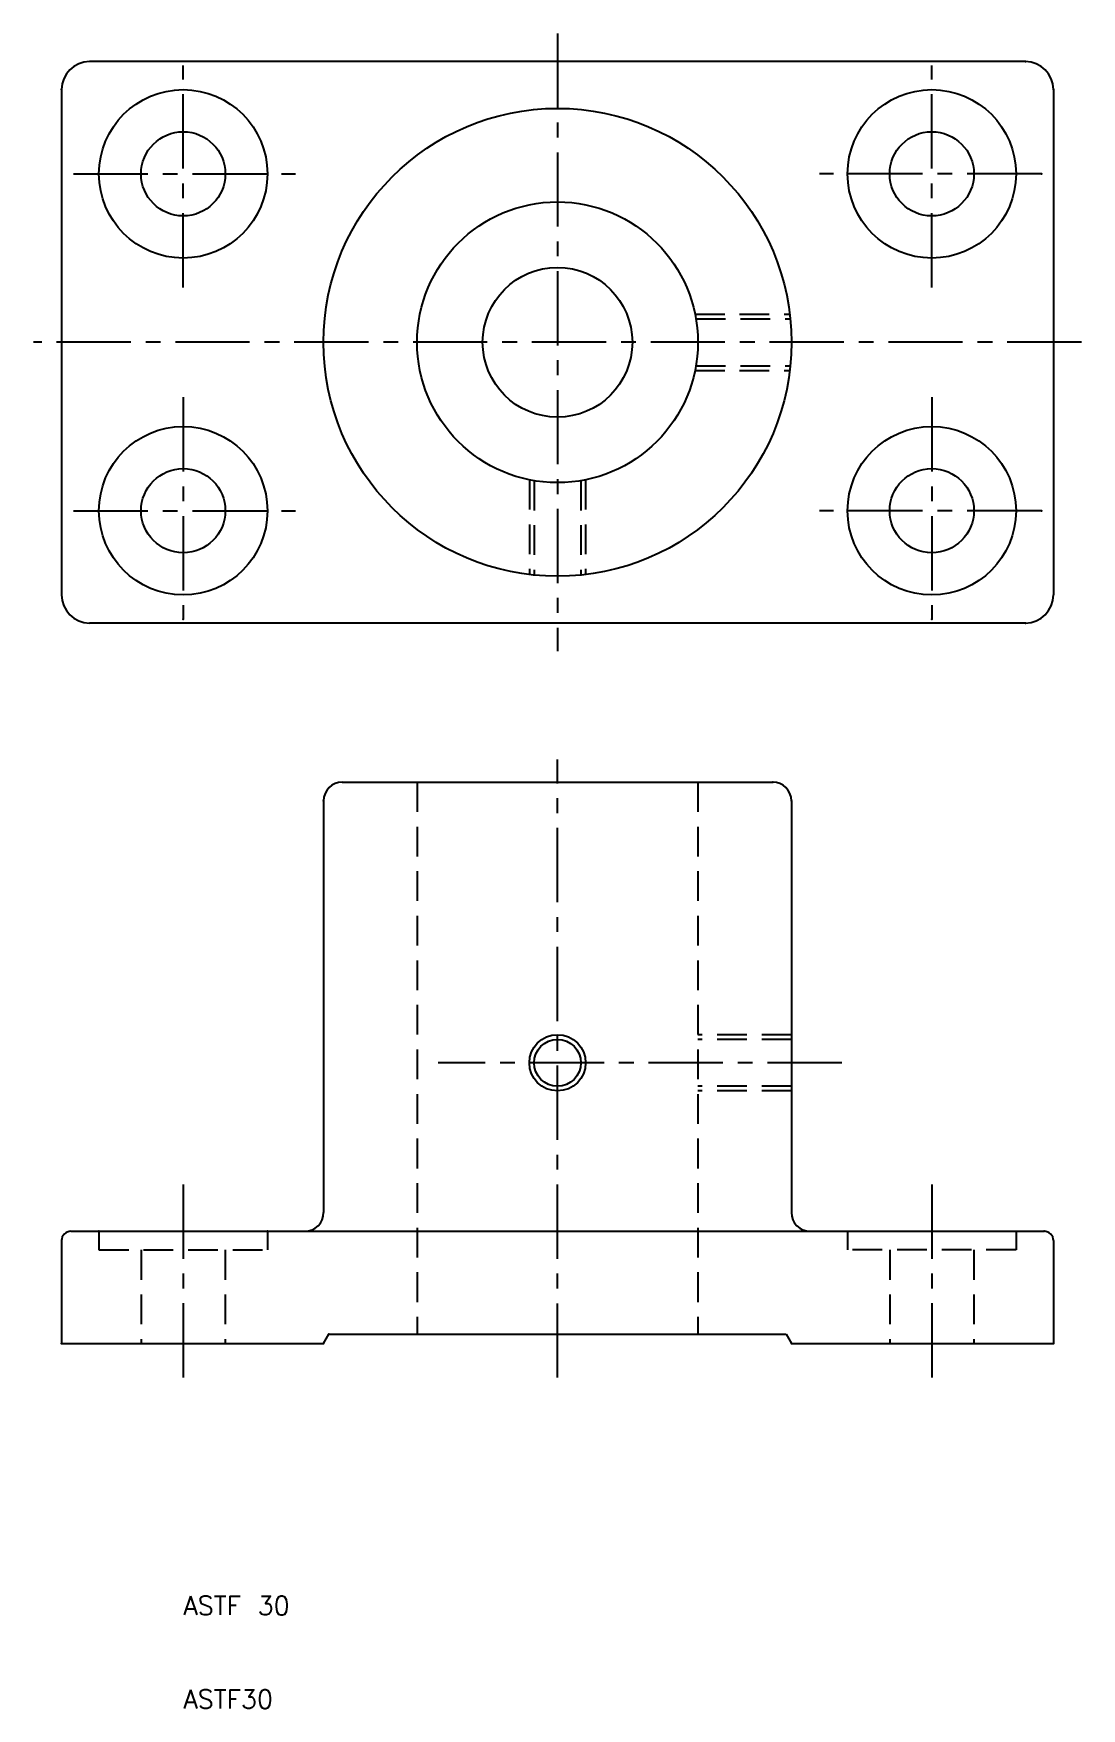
# Model space of a CAD drawing. Extents: x -6 to 106, y 10 to 189.
import ezdxf

# ---------------------------------------------------------------- set-up
doc = ezdxf.new("R2010")
doc.units = 0
doc.header["$LTSCALE"] = 0.25
doc.linetypes.add('CENTER', pattern=[50.8, 31.75, -6.35, 6.35, -6.35])
doc.linetypes.add('DASHED', pattern=[19.05, 12.7, -6.35])
doc.layers.get('0').update_dxf_attribs({"linetype": 'CONTINUOUS'})
doc.layers.add('CENTER', color=1, linetype='CENTER')
doc.styles.get("Standard").update_dxf_attribs({"font": 'txt.shx', "bigfont": 'extfont.shx'})

msp = doc.modelspace()

# ---------------------------------------------------------------- linework, layer by layer
for p, q in [((100, 186), (0, 186)), ((-3, 183), (-3, 129)), ((103, 183), (103, 129)), ((100, 126), (0, 126)), ((27, 109), (73, 109)), ((25, 107), (25, 63)), ((75, 107), (75, 63)), ((-2, 61), (23, 61)), ((23, 61), (77, 61)), ((77, 61), (102, 61)), ((-3, 60), (-3, 49)), ((103, 60), (103, 49)), ((-3, 49), (25, 49)), ((25, 49), (25.58, 50)), ((25.58, 50), (74.42, 50)), ((74.42, 50), (75, 49)), ((75, 49), (103, 49))]:
    msp.add_line(p, q)
at = {"color": 3, "linetype": 'DASHED'}
for p, q in [((64.7, 159), (74.82, 159)), ((64.79, 158.5), (74.87, 158.5)), ((64.7, 153), (74.82, 153)), ((64.79, 153.5), (74.87, 153.5)), ((47, 141.3), (47, 131.18)), ((47.5, 141.21), (47.5, 131.13)), ((52.5, 141.21), (52.5, 131.13)), ((53, 141.3), (53, 131.18)), ((35, 109), (35, 50)), ((65, 109), (65, 50)), ((75, 82), (65, 82)), ((75, 81.5), (65, 81.5)), ((75, 76.5), (65, 76.5)), ((75, 76), (65, 76)), ((1, 61), (1, 59)), ((19, 61), (19, 59)), ((81, 61), (81, 59)), ((99, 61), (99, 59)), ((1, 59), (19, 59)), ((5.5, 59), (5.5, 49)), ((14.5, 59), (14.5, 49)), ((99, 59), (81, 59)), ((85.5, 59), (85.5, 49)), ((94.5, 59), (94.5, 49))]:
    msp.add_line(p, q, dxfattribs=at)
for centre, radius in [((10, 174), 9), ((90, 174), 9), ((50, 156), 25), ((10, 174), 4.5), ((90, 174), 4.5), ((50, 156), 15), ((50, 156), 8), ((10, 138), 9), ((90, 138), 9), ((10, 138), 4.5), ((90, 138), 4.5), ((50, 79), 2.5)]:
    msp.add_circle(centre, radius)
at = {"color": 3}
msp.add_circle((50, 79), 3, dxfattribs=at)
for centre, radius, start, end in [((0, 183), 3, 90, 180), ((100, 183), 3, 0, 90), ((0, 129), 3, 180, 270), ((100, 129), 3, 270, 0), ((27, 107), 2, 90, 180), ((73, 107), 2, 0, 90), ((23, 63), 2, 270, 0), ((77, 63), 2, 180, 270), ((-2, 60), 1, 90, 180), ((102, 60), 1, 0, 90)]:
    msp.add_arc(centre, radius, start, end)
for p in [(100, 186), (-3, 183), (103, 183), (101.72, 174), (101.72, 138), (10, 126.41), (90, 126.41), (100, 126), (73, 109), (25, 107), (75, 107), (102, 61), (-3, 49), (-3, 49), (25, 49), (25.58, 50), (75, 49), (103, 49), (103, 49), (103, 49)]:
    msp.add_point(p)
at = {"color": 3, "linetype": 'DASHED'}
for p in [(1, 61), (1, 61), (19, 61), (5.5, 49), (14.5, 49)]:
    msp.add_point(p, dxfattribs=at)
at = {"layer": 'CENTER', "color": 1, "linetype": 'CENTER'}
for p, q in [((50, 189), (50, 123)), ((10, 161.87), (10, 185.59)), ((90, 161.87), (90, 185.59)), ((-1.72, 174), (22, 174)), ((101.72, 174), (78, 174)), ((106, 156), (-6, 156)), ((10, 150.13), (10, 126.41)), ((90, 150.13), (90, 126.41)), ((-1.72, 138), (22, 138)), ((101.72, 138), (78, 138)), ((50, 45.36), (50, 111.4)), ((80.37, 79), (37.26, 79)), ((10, 66), (10, 44)), ((90, 66), (90, 44))]:
    msp.add_line(p, q, dxfattribs=at)

# ---------------------------------------------------------------- texts
for s, p in [('ASTF 30', (10, 20)), ('ASTF30', (10, 10))]:
    msp.add_text(s, height=2).set_placement(p)

doc.saveas('drawing.dxf')
